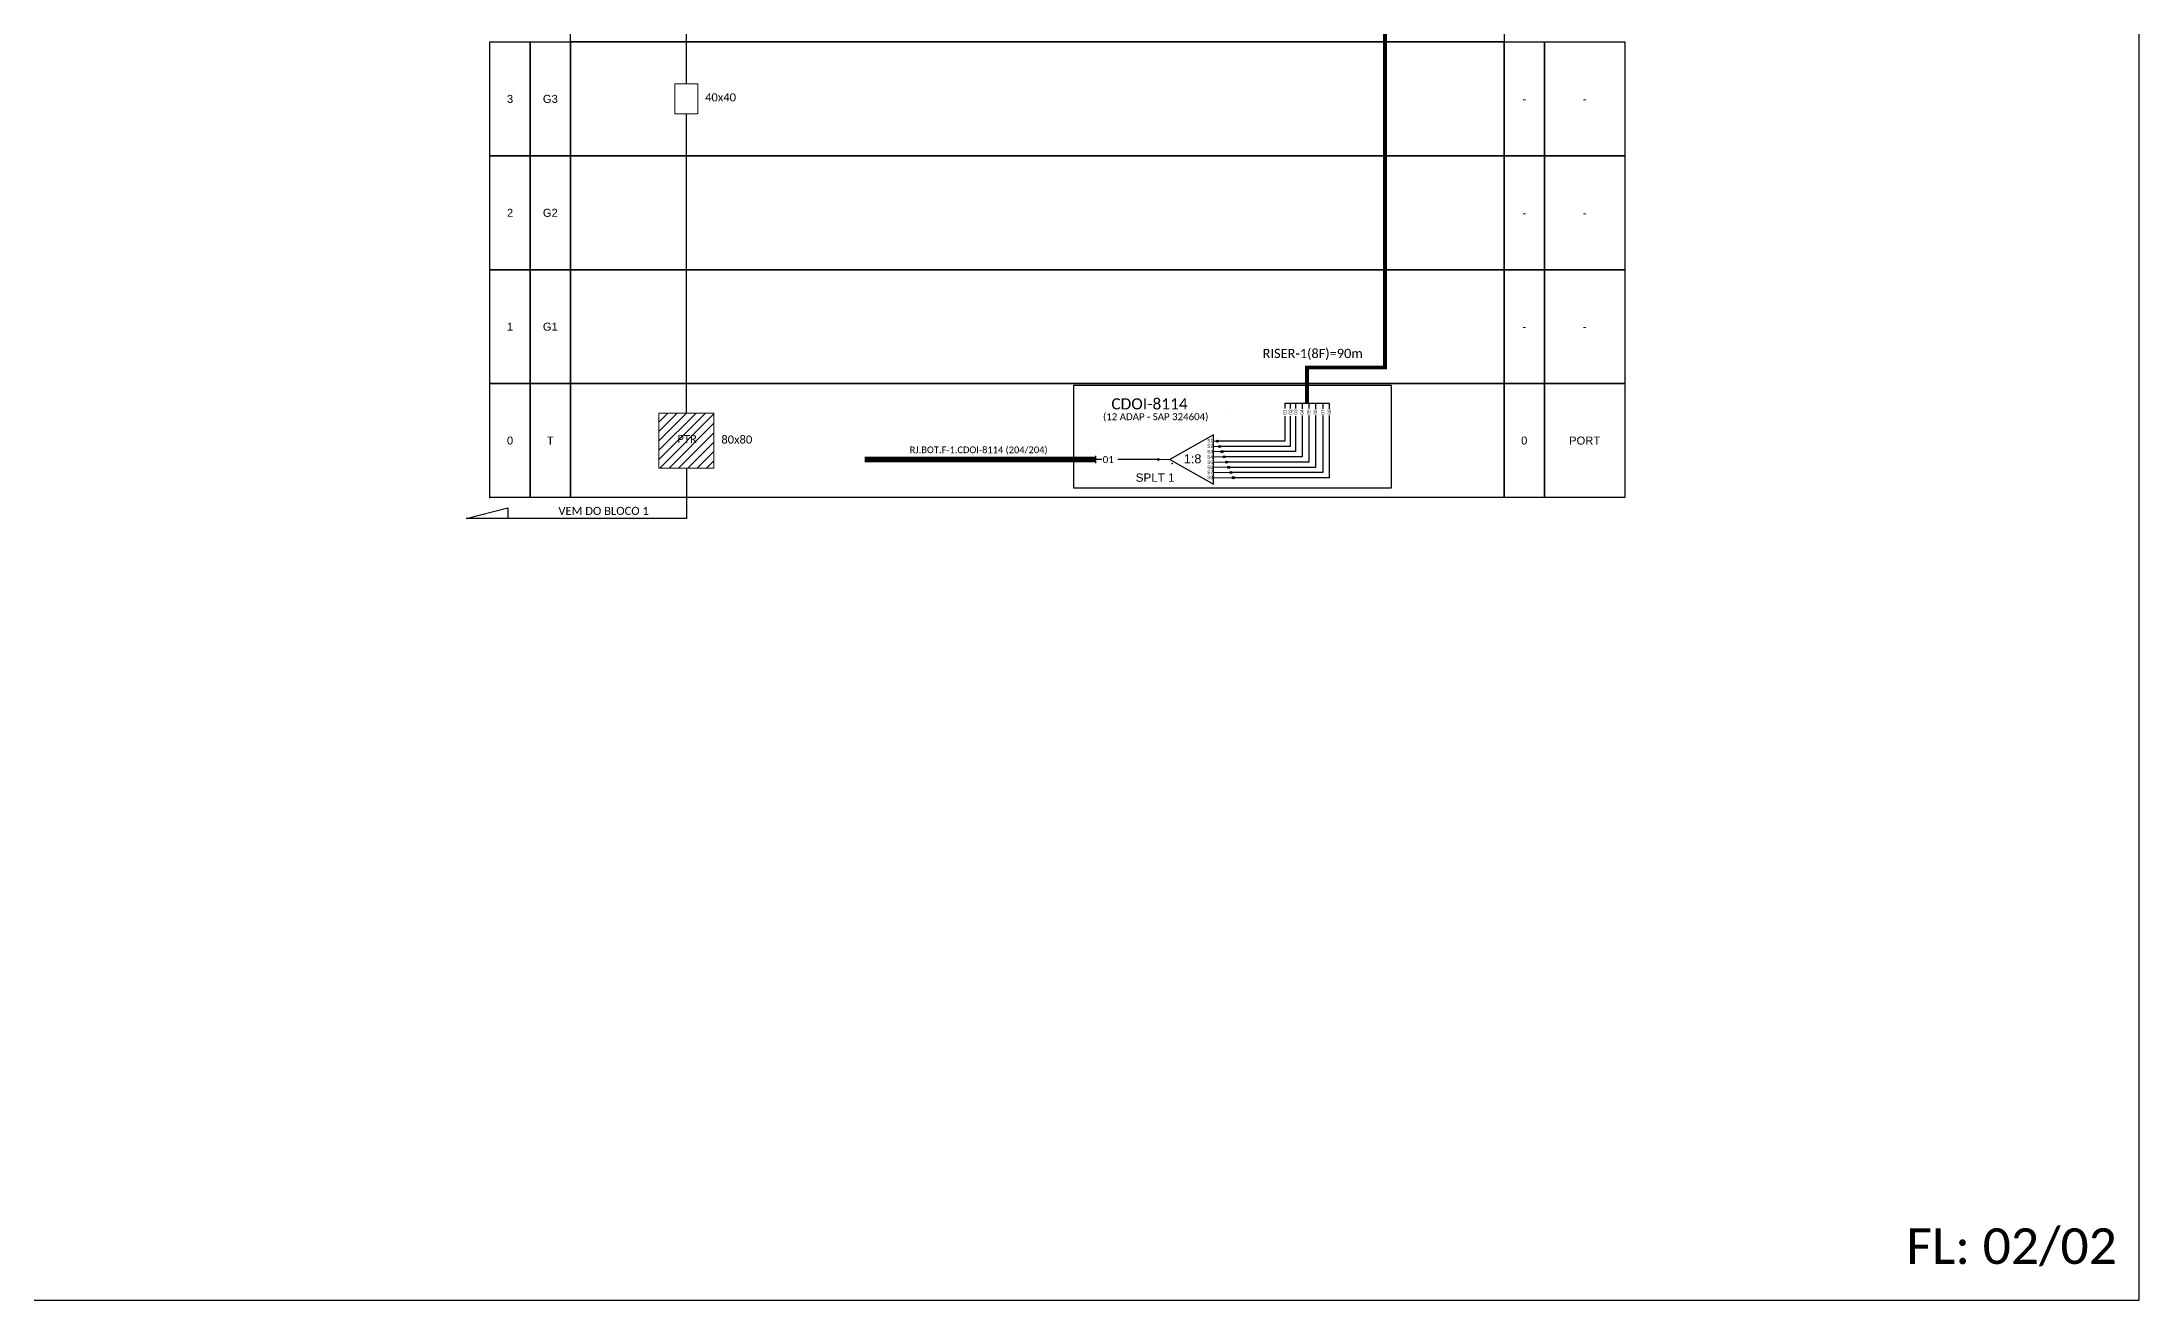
# Model space of a CAD drawing. Extents: x -89 to 1632, y 705 to 1299.
# Drawn here: x 1213.2 to 1632.5, y 705 to 956.6 of the extents above; entities that cross this region are included whole.
import ezdxf
from ezdxf.enums import TextEntityAlignment as Align

# ---------------------------------------------------------------- set-up
doc = ezdxf.new("R2010")
doc.units = 0
doc.styles.add('ARIAL', font='arial.ttf')
doc.styles.add('WMF-Calibri0', font='calibri.ttf')

# ---------------------------------------------------------------- blocks, each defined once
blk = doc.blocks.new('SPLT_1-8_DIV_DIR')
h = blk.add_hatch(color=3)
h.dxf.hatch_style = 1
edge = h.paths.add_edge_path()
edge.add_arc((12.77, 4.04), 0.242, 0, 360)
h = blk.add_hatch(color=3)
h.dxf.hatch_style = 1
edge = h.paths.add_edge_path()
edge.add_arc((13.27, 2.88), 0.242, 0, 360)
h = blk.add_hatch(color=3)
h.dxf.hatch_style = 1
edge = h.paths.add_edge_path()
edge.add_arc((13.77, 1.73), 0.242, 0, 360)
h = blk.add_hatch(color=3)
h.dxf.hatch_style = 1
edge = h.paths.add_edge_path()
edge.add_arc((14.27, 0.58), 0.242, 0, 360)
h = blk.add_hatch(color=3)
h.dxf.hatch_style = 1
edge = h.paths.add_edge_path()
edge.add_arc((14.77, -0.58), 0.242, 0, 360)
h = blk.add_hatch(color=3)
h.dxf.hatch_style = 1
edge = h.paths.add_edge_path()
edge.add_arc((15.27, -1.73), 0.242, 0, 360)
h = blk.add_hatch(color=3)
h.dxf.hatch_style = 1
edge = h.paths.add_edge_path()
edge.add_arc((15.77, -2.88), 0.242, 0, 360)
h = blk.add_hatch(color=3)
h.dxf.hatch_style = 1
edge = h.paths.add_edge_path()
edge.add_arc((16.27, -4.04), 0.242, 0, 360)
at = {"color": 1}
blk.add_lwpolyline([(11.89, 5.45), (2.22, 0), (11.89, -5.45), (11.89, 5.45)], dxfattribs=at)
at = {"color": 1, "lineweight": 0}
blk.add_lwpolyline([(2.22, 0), (0, 0)], dxfattribs=at)
at = {"color": 7, "lineweight": 0}
for points in [[(12.77, 4.04), (11.89, 4.04)], [(11.89, 2.88), (13.27, 2.88)], [(11.89, 1.73), (13.77, 1.73)], [(11.89, 0.58), (14.27, 0.58)], [(11.89, -0.58), (14.77, -0.58)], [(11.89, -1.73), (15.27, -1.73)], [(11.89, -2.88), (15.77, -2.88)], [(11.89, -4.04), (16.27, -4.04)]]:
    blk.add_lwpolyline(points, dxfattribs=at)
at = {"color": 3}
for centre in [(12.77, 4.04), (13.27, 2.88), (13.77, 1.73), (14.27, 0.58), (14.77, -0.58), (15.27, -1.73), (15.77, -2.88), (16.27, -4.04)]:
    blk.add_circle(centre, 0.242, dxfattribs=at)
at = {"color": 1, "style": 'ARIAL'}
for s, height, p in [('1:8', 2, (5.35, -0.85)), ('S1', 0.75, (10.52, 3.77)), ('S2', 0.75, (10.52, 2.58)), ('S3', 0.75, (10.52, 1.37)), ('S4', 0.75, (10.52, 0.19)), ('S5', 0.75, (10.52, -1.02)), ('S6', 0.75, (10.52, -2.14)), ('S7', 0.75, (10.52, -3.24)), ('S8', 0.75, (10.52, -4.36))]:
    blk.add_text(s, height=height, dxfattribs=at).set_placement(p)

msp = doc.modelspace()

# ---------------------------------------------------------------- hatches: boundary and pattern name
h = msp.add_hatch()
h.set_pattern_fill('ANSI31', color=1, scale=0.417391)
h.set_pattern_definition([(45, (903.7336, 2713.6461), (-0.9370702, 0.9370702), [])])
h.paths.add_polyline_path([(1347.53, 871.41), (1347.53, 882.41), (1336.54, 882.41), (1336.54, 871.41)])
h.paths.add_polyline_path([(1339.83, 876.02), (1344.56, 876.02), (1344.56, 878.44), (1339.83, 878.44)], flags=24)
h = msp.add_hatch(color=3)
h.dxf.hatch_style = 1
edge = h.paths.add_edge_path()
edge.add_arc((1436.37, 873.12), 0.285, 0, 360)

# ---------------------------------------------------------------- linework, layer by layer
msp.add_lwpolyline([(793.9, 705.02), (1632.47, 705.02), (1632.47, 1299.02), (793.9, 1299.02), (793.9, 705.02)])
at = {"color": 5, "const_width": 0.765}
msp.add_lwpolyline([(1466.12, 884.4), (1466.12, 891.53), (1481.7, 891.53), (1481.7, 1154.4), (1481.7, 1218.65)], dxfattribs=at)
for points in [[(1318.85, 979.41), (1505.52, 979.41), (1505.52, 956.63), (1318.85, 956.63)], [(1302.75, 956.63), (1310.8, 956.63), (1310.8, 933.85), (1302.75, 933.85)], [(1310.8, 956.63), (1318.85, 956.63), (1318.85, 933.85), (1310.8, 933.85)], [(1318.85, 956.63), (1505.52, 956.63), (1505.52, 933.85), (1318.85, 933.85)], [(1505.52, 956.63), (1513.57, 956.63), (1513.57, 933.85), (1505.52, 933.85)], [(1513.57, 956.63), (1529.67, 956.63), (1529.67, 933.85), (1513.57, 933.85)], [(1302.75, 933.85), (1310.8, 933.85), (1310.8, 911.08), (1302.75, 911.08)], [(1310.8, 933.85), (1318.85, 933.85), (1318.85, 911.08), (1310.8, 911.08)], [(1318.85, 933.85), (1505.52, 933.85), (1505.52, 911.08), (1318.85, 911.08)], [(1505.52, 933.85), (1513.57, 933.85), (1513.57, 911.08), (1505.52, 911.08)], [(1513.57, 933.85), (1529.67, 933.85), (1529.67, 911.08), (1513.57, 911.08)], [(1302.75, 911.08), (1310.8, 911.08), (1310.8, 888.3), (1302.75, 888.3)], [(1310.8, 911.08), (1318.85, 911.08), (1318.85, 888.3), (1310.8, 888.3)], [(1318.85, 911.08), (1505.52, 911.08), (1505.52, 888.3), (1318.85, 888.3)], [(1505.52, 911.08), (1513.57, 911.08), (1513.57, 888.3), (1505.52, 888.3)], [(1513.57, 911.08), (1529.67, 911.08), (1529.67, 888.3), (1513.57, 888.3)], [(1302.75, 888.3), (1310.8, 888.3), (1310.8, 865.52), (1302.75, 865.52)], [(1310.8, 888.3), (1318.85, 888.3), (1318.85, 865.52), (1310.8, 865.52)], [(1318.85, 888.3), (1505.52, 888.3), (1505.52, 865.52), (1318.85, 865.52)], [(1505.52, 888.3), (1513.57, 888.3), (1513.57, 865.52), (1505.52, 865.52)], [(1513.57, 888.3), (1529.67, 888.3), (1529.67, 865.52), (1513.57, 865.52)]]:
    msp.add_lwpolyline(points, close=True)
at = {"color": 3, "ltscale": 0.5}
for points in [[(1342.03, 948.24), (1342.03, 963.85)], [(1342.03, 882.41), (1342.03, 942.24)], [(1342.03, 871.41), (1342.03, 861.35), (1298, 861.35), (1306.35, 863.43), (1306.35, 861.35)]]:
    msp.add_lwpolyline(points, dxfattribs=at)
at = {"color": 0, "lineweight": 0}
msp.add_lwpolyline([(1339.73, 948.24), (1344.34, 948.24), (1344.34, 942.24), (1339.73, 942.24)], close=True, dxfattribs=at)
at = {"color": 1}
msp.add_lwpolyline([(1419.51, 887.96), (1482.92, 887.96), (1482.92, 867.37), (1419.51, 867.37)], close=True, dxfattribs=at)
at = {"color": 1, "lineweight": 0}
msp.add_lwpolyline([(1336.54, 882.41), (1347.53, 882.41), (1347.53, 871.41), (1336.54, 871.41)], close=True, dxfattribs=at)
at = {"color": 5}
for points in [[(1461.68, 881.81), (1461.66, 876.81), (1448.41, 876.81)], [(1462.75, 881.81), (1462.75, 875.74), (1448.87, 875.73)], [(1463.81, 881.81), (1463.81, 874.7), (1449.32, 874.7)], [(1465.14, 881.95), (1465.14, 873.68), (1449.77, 873.68)], [(1466.48, 881.95), (1466.48, 872.6), (1450.22, 872.6)], [(1450.65, 883.24), (1450.65, 883.24)], [(1467.81, 881.95), (1467.81, 871.55), (1450.68, 871.55)], [(1469.25, 881.95), (1469.25, 870.52), (1451.13, 870.52)], [(1470.56, 881.95), (1470.56, 869.47), (1451.58, 869.47)], [(1461.68, 884.4), (1461.68, 883.31)], [(1461.68, 884.4), (1470.56, 884.4)], [(1462.75, 884.4), (1462.75, 883.31)], [(1463.81, 884.4), (1463.81, 883.31)], [(1465.14, 884.4), (1465.14, 883.29)], [(1466.48, 884.4), (1466.48, 883.3)], [(1467.81, 884.4), (1467.81, 883.29)], [(1469.25, 884.4), (1469.25, 883.29)], [(1470.56, 884.4), (1470.56, 883.29)], [(1447.98, 876.81), (1447.98, 876.81)]]:
    msp.add_lwpolyline(points, dxfattribs=at)
at = {"color": 1, "const_width": 1.11}
msp.add_lwpolyline([(1377.69, 873.13), (1423.85, 873.13)], dxfattribs=at)
at = {"color": 1}
msp.add_lwpolyline([(1423.85, 873.86), (1423.85, 872.4)], dxfattribs=at)
at = {"color": 3}
for points in [[(1425.08, 873.13), (1423.85, 873.13)], [(1436.65, 873.13), (1428.29, 873.13)]]:
    msp.add_lwpolyline(points, dxfattribs=at)
for p in [(1302.75, 933.85), (1302.75, 911.08), (1302.75, 888.3), (1439.13, 872.3), (1302.75, 865.52)]:
    msp.add_point(p)

# ---------------------------------------------------------------- block references
at = {"xscale": 0.904347826086962, "yscale": 0.9043478260869549, "zscale": 0.9043478260869567}
msp.add_blockref('SPLT_1-8_DIV_DIR', (1436.65, 873.13), dxfattribs=at)

# ---------------------------------------------------------------- texts
at = {"style": 'ARIAL'}
for s, p in [('3', (1306.78, 945.24)), ('G3', (1314.83, 945.24)), ('-', (1509.54, 945.24)), ('-', (1521.62, 945.24)), ('2', (1306.78, 922.46)), ('G2', (1314.83, 922.46)), ('-', (1509.54, 922.46)), ('-', (1521.62, 922.46)), ('1', (1306.78, 899.69)), ('G1', (1314.83, 899.69)), ('-', (1509.54, 899.69)), ('-', (1521.62, 899.69)), ('0', (1306.78, 876.91)), ('T', (1314.83, 876.91)), ('0', (1509.54, 876.91)), ('PORT', (1521.62, 876.91))]:
    msp.add_text(s, height=1.6, dxfattribs=at).set_placement(p, align=Align.MIDDLE_CENTER)
at = {"style": 'WMF-Calibri0'}
for s, height, p in [('40x40', 1.612, (1345.77, 944.74)), ('PTR', 1.612, (1340.23, 876.43)), ('80x80', 1.612, (1349.02, 876.31)), ('01', 1.391, (1425.27, 872.41)), ('VEM DO BLOCO 1', 1.6118, (1316.44, 862.04))]:
    msp.add_text(s, height=height, dxfattribs=at).set_placement(p)
at = {"color": 5, "style": 'WMF-Calibri0'}
msp.add_text('RISER-1(8F)=90m', height=1.8405, dxfattribs=at).set_placement((1457.24, 893.41))
at = {"color": 1, "style": 'WMF-Calibri0'}
for s, height, p in [('CDOI-8114', 2.226, (1427, 883.14)), ('RJ.BOT.F-1.CDOI-8114 (204/204)', 1.3357, (1386.68, 874.39))]:
    msp.add_text(s, height=height, dxfattribs=at).set_placement(p)
msp.add_text('(12 ADAP - SAP 324604)', height=1.3913, dxfattribs=at).set_placement((1435.86, 880.99), align=Align.CENTER)
at = {"style": 'ARIAL'}
for s, p in [('01', (1461.68, 882.62)), ('02', (1462.81, 882.62)), ('03', (1463.82, 882.62)), ('04', (1465.1, 882.62)), ('05', (1466.46, 882.62)), ('06', (1467.79, 882.62)), ('07', (1469.23, 882.62)), ('08', (1470.59, 882.62))]:
    msp.add_text(s, height=0.69, rotation=90, dxfattribs=at).set_placement(p, align=Align.MIDDLE_CENTER)
at = {"color": 7}
for s, height, style, p in [('SPLT 1', 1.67, 'ARIAL', (1431.86, 868.67)), ('FL: 02/02', 7.131, 'WMF-Calibri0', (1585.94, 712.24))]:
    msp.add_text(s, height=height, dxfattribs=dict(at, style=style)).set_placement(p)

doc.saveas('drawing.dxf')
